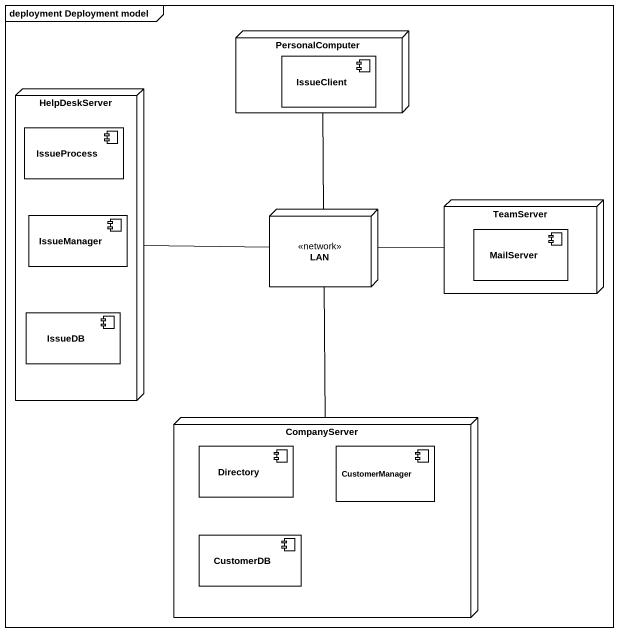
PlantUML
@startuml
mainframe deployment Deployment model
node PersonalComputer {
  component IssueClient
}
node HelpDeskServer {
  component IssueProcess
  component IssueManager
  component IssueDB
}
node TeamServer {
  component MailServer
}
node LAN <<network>>
node CompanyServer {
  component Directory
  component CustomerManager
  component CustomerDB
}
PersonalComputer -- LAN
HelpDeskServer -right- LAN
LAN -right- TeamServer
LAN -- CompanyServer
@enduml
